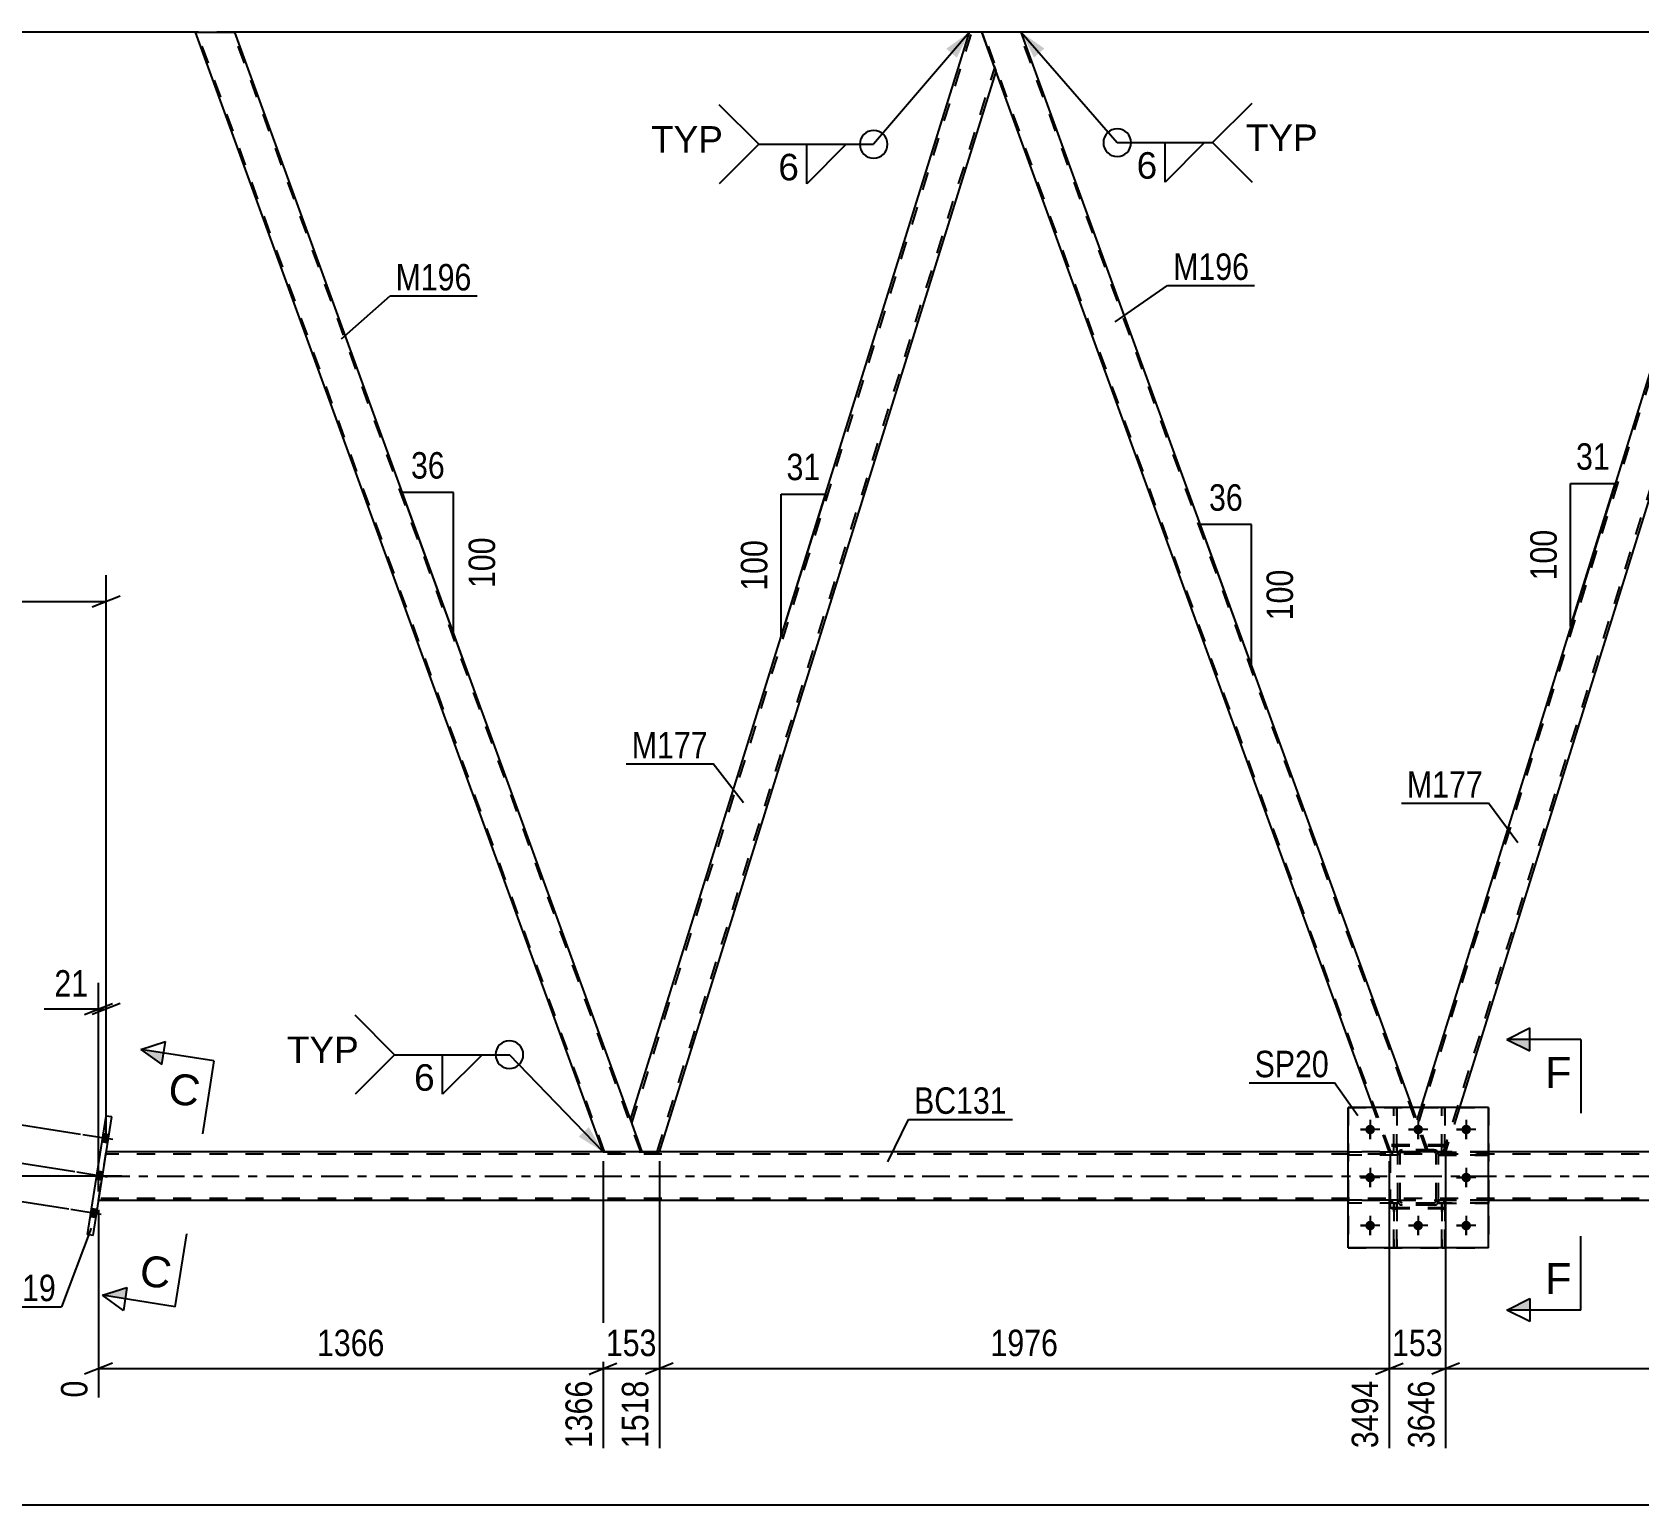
# Model space of a CAD drawing. Header units: millimetres. Extents: x 0 to 841, y 0 to 594.
# Drawn here: x 91.1 to 265.1, y 292.2 to 451.6 of the extents above; entities that cross this region are included whole.
import ezdxf

# ---------------------------------------------------------------- set-up
doc = ezdxf.new("R2010")
doc.units = ezdxf.units.MM
doc.linetypes.add('DXK_LINE_DOT2', pattern=[3.9198, 1.9599, -1.9599])
doc.linetypes.add('DXK_LINE_DOT3', pattern=[5.9187, 2.979, -0.9799, 0.9799, -0.9799])
doc.styles.add('Arial', font='ARIAL.TTF', dxfattribs={"height": 0.2})
doc.styles.add('Arial Narrow', font='ARIALN.TTF', dxfattribs={"height": 0.2})

# ---------------------------------------------------------------- blocks, each defined once
blk = doc.blocks.new('Bolt-814748305-3107 - 3007')
at = {"color": 1, "linetype": 'Continuous'}
for p, q in [((234.98, 332.84), (235.67, 332.84)), ((236.02, 333.88), (236.02, 333.19)), ((236.02, 331.8), (236.02, 332.49)), ((237.06, 332.84), (236.37, 332.84)), ((240.18, 332.84), (240.87, 332.84)), ((241.22, 333.88), (241.22, 333.19)), ((241.22, 331.8), (241.22, 332.49)), ((242.26, 332.84), (241.57, 332.84)), ((245.38, 332.84), (246.07, 332.84)), ((246.42, 333.88), (246.42, 333.19)), ((246.42, 331.8), (246.42, 332.49)), ((247.46, 332.84), (246.77, 332.84)), ((234.98, 327.64), (235.67, 327.64)), ((236.02, 328.68), (236.02, 327.99)), ((236.02, 326.6), (236.02, 327.29)), ((237.06, 327.64), (236.37, 327.64)), ((245.38, 327.64), (246.07, 327.64)), ((246.42, 328.68), (246.42, 327.99)), ((246.42, 326.6), (246.42, 327.29)), ((247.46, 327.64), (246.77, 327.64)), ((234.98, 322.44), (235.67, 322.44)), ((236.02, 323.48), (236.02, 322.79)), ((236.02, 321.4), (236.02, 322.09)), ((237.06, 322.44), (236.37, 322.44)), ((240.18, 322.44), (240.87, 322.44)), ((241.22, 323.48), (241.22, 322.79)), ((241.22, 321.4), (241.22, 322.09)), ((242.26, 322.44), (241.57, 322.44)), ((245.38, 322.44), (246.07, 322.44)), ((246.42, 323.48), (246.42, 322.79)), ((246.42, 321.4), (246.42, 322.09)), ((247.46, 322.44), (246.77, 322.44))]:
    blk.add_line(p, q, dxfattribs=at)
blk = doc.blocks.new('Part-814748305-3459 - 3007')
at = {"color": 7, "linetype": 'DXK_LINE_DOT2'}
for p, q in [((244.22, 331.04), (238.22, 331.04)), ((238.22, 324.24), (238.22, 331.04)), ((244.22, 324.24), (244.22, 331.04)), ((244.22, 324.24), (238.22, 324.24))]:
    blk.add_line(p, q, dxfattribs=at)
blk = doc.blocks.new('Part-814748305-3338 - 3007')
at = {"color": 2, "linetype": 'Continuous'}
for p, q in [((152.95, 330.42), (108.83, 451.64)), ((108.83, 451.64), (113.08, 451.64)), ((155.96, 333.84), (113.08, 451.64))]:
    blk.add_line(p, q, dxfattribs=at)
at = {"color": 7, "linetype": 'DXK_LINE_DOT2'}
for p, q in [((153.12, 330.42), (109, 451.64)), ((157.03, 330.42), (112.91, 451.64)), ((157.2, 330.42), (155.96, 333.84)), ((152.95, 330.42), (157.2, 330.42))]:
    blk.add_line(p, q, dxfattribs=at)
blk = doc.blocks.new('Bolt-814748305-3244 - 3007')
at = {"linetype": 'Continuous'}
for points in [[(98.81, 332.37), (98.67, 331.5), (99.31, 331.4), (99.44, 332.27)], [(98.81, 332.37), (98.67, 331.5), (99.31, 331.4), (99.44, 332.27)], [(98.81, 332.37), (98.67, 331.5), (99.31, 331.4), (99.44, 332.27)], [(98.17, 328.32), (98.04, 327.45), (98.67, 327.35), (98.81, 328.22)], [(98.17, 328.32), (98.04, 327.45), (98.67, 327.35), (98.81, 328.22)], [(97.54, 324.27), (97.4, 323.4), (98.03, 323.3), (98.17, 324.17)], [(97.54, 324.27), (97.4, 323.4), (98.03, 323.3), (98.17, 324.17)], [(97.54, 324.27), (97.4, 323.4), (98.03, 323.3), (98.17, 324.17)]]:
    blk.add_hatch(color=1, dxfattribs=at).paths.add_polyline_path(points)
at = {"color": 1, "linetype": 'Continuous'}
for p, q in [((99.44, 332.27), (98.81, 332.37)), ((99.44, 332.27), (98.81, 332.37)), ((99.44, 332.27), (98.81, 332.37)), ((99.89, 331.75), (96.61, 332.27)), ((99.89, 331.75), (96.61, 332.27)), ((99.89, 331.75), (96.61, 332.27)), ((99.31, 331.4), (98.67, 331.5)), ((99.31, 331.4), (98.67, 331.5)), ((99.31, 331.4), (98.67, 331.5)), ((99.25, 327.7), (95.97, 328.22)), ((99.25, 327.7), (95.97, 328.22)), ((98.67, 327.35), (98.04, 327.45)), ((98.67, 327.35), (98.04, 327.45)), ((98.81, 328.22), (98.17, 328.32)), ((98.81, 328.22), (98.17, 328.32)), ((98.62, 323.65), (95.34, 324.17)), ((98.62, 323.65), (95.34, 324.17)), ((98.62, 323.65), (95.34, 324.17)), ((98.17, 324.17), (97.54, 324.27)), ((98.17, 324.17), (97.54, 324.27)), ((98.17, 324.17), (97.54, 324.27)), ((98.03, 323.3), (97.4, 323.4)), ((98.03, 323.3), (97.4, 323.4)), ((98.03, 323.3), (97.4, 323.4))]:
    blk.add_line(p, q, dxfattribs=at)
blk = doc.blocks.new('Part-814748305-3254 - 3007')
at = {"color": 7, "linetype": 'DXK_LINE_DOT2'}
for p, q in [((238.58, 320.04), (238.58, 324.87)), ((238.58, 324.87), (238.9, 324.87)), ((238.58, 324.27), (238.9, 324.27)), ((238.9, 324.87), (238.9, 320.04)), ((238.9, 320.04), (238.58, 320.04))]:
    blk.add_line(p, q, dxfattribs=at)
blk = doc.blocks.new('Part-814748305-3262 - 3007')
at = {"color": 7, "linetype": 'DXK_LINE_DOT2'}
for p, q in [((278.03, 451.64), (241.21, 333.52)), ((280.51, 447.76), (243.93, 330.42)), ((280.64, 447.39), (280.62, 447.44)), ((280.64, 447.39), (280.62, 447.44)), ((241.5, 335.24), (241.08, 333.89)), ((245.69, 335.24), (244.18, 330.42)), ((242.34, 330.42), (241.08, 333.89)), ((244.18, 330.42), (242.34, 330.42))]:
    blk.add_line(p, q, dxfattribs=at)
at = {"color": 2, "linetype": 'Continuous'}
for p, q in [((277.78, 451.64), (241.5, 335.24)), ((279.1, 451.64), (277.78, 451.64)), ((280.62, 447.44), (279.1, 451.64)), ((280.64, 447.39), (245.69, 335.24))]:
    blk.add_line(p, q, dxfattribs=at)
blk = doc.blocks.new('Part-814748305-3267 - 3007')
at = {"color": 2, "linetype": 'Continuous'}
for p, q in [((198.22, 451.64), (193.96, 451.64)), ((240.59, 335.24), (198.22, 451.64)), ((236.33, 335.24), (195.49, 447.44))]:
    blk.add_line(p, q, dxfattribs=at)
at = {"color": 7, "linetype": 'DXK_LINE_DOT2'}
for p, q in [((193.96, 451.64), (195.49, 447.44)), ((238.25, 330.42), (194.13, 451.64)), ((242.17, 330.42), (198.05, 451.64)), ((238.08, 330.42), (236.33, 335.24)), ((242.34, 330.42), (240.59, 335.24)), ((242.34, 330.42), (238.08, 330.42))]:
    blk.add_line(p, q, dxfattribs=at)
blk = doc.blocks.new('Part-814748305-3272 - 3007')
at = {"color": 2, "linetype": 'Continuous'}
for p, q in [((155.94, 333.89), (192.64, 451.64)), ((193.96, 451.64), (192.64, 451.64)), ((195.49, 447.44), (193.96, 451.64)), ((159.05, 330.42), (195.51, 447.39)), ((157.2, 330.42), (155.96, 333.84))]:
    blk.add_line(p, q, dxfattribs=at)
at = {"color": 7, "linetype": 'DXK_LINE_DOT2'}
for p, q in [((156.08, 333.52), (192.9, 451.64)), ((158.8, 330.42), (195.37, 447.76)), ((195.51, 447.39), (195.49, 447.44)), ((195.51, 447.39), (195.49, 447.44)), ((155.96, 333.84), (155.94, 333.89)), ((157.2, 330.42), (159.05, 330.42))]:
    blk.add_line(p, q, dxfattribs=at)
blk = doc.blocks.new('Part-814748305-3285 - 3007')
at = {"color": 7, "linetype": 'DXK_LINE_DOT2'}
for p, q in [((98.32, 325.14), (99.15, 330.42)), ((774.73, 330.18), (99.12, 330.18)), ((248.82, 330.42), (233.62, 330.42)), ((774.73, 325.38), (98.36, 325.38)), ((248.82, 325.14), (233.62, 325.14))]:
    blk.add_line(p, q, dxfattribs=at)
at = {"color": 2, "linetype": 'Continuous'}
for p, q in [((233.62, 330.42), (99.15, 330.42)), ((489.02, 330.42), (248.82, 330.42)), ((233.62, 325.14), (98.32, 325.14)), ((489.02, 325.14), (248.82, 325.14))]:
    blk.add_line(p, q, dxfattribs=at)
at = {"color": 7, "linetype": 'DXK_LINE_DOT3'}
blk.add_line((98.74, 327.78), (774.73, 327.78), dxfattribs=at)
blk = doc.blocks.new('Part-814748305-3290 - 3007')
at = {"color": 2, "linetype": 'Continuous'}
for p, q in [((99.11, 334.3), (97.1, 321.46)), ((97.73, 321.36), (99.75, 334.2)), ((99.75, 334.2), (99.11, 334.3)), ((97.73, 321.36), (97.1, 321.46))]:
    blk.add_line(p, q, dxfattribs=at)
blk = doc.blocks.new('Part-814748305-3408 - 3007')
at = {"color": 7, "linetype": 'DXK_LINE_DOT2'}
for p, q in [((248.82, 325.2), (243.42, 325.2)), ((243.42, 325.2), (243.42, 324.88)), ((243.42, 324.88), (248.82, 324.88)), ((244.02, 324.88), (244.02, 325.2)), ((248.82, 324.88), (248.82, 325.2))]:
    blk.add_line(p, q, dxfattribs=at)
blk = doc.blocks.new('Part-814748305-3316 - 3007')
at = {"color": 2, "linetype": 'Continuous'}
for p, q in [((108.83, 451.64), (56.83, 451.64)), ((192.64, 451.64), (113.08, 451.64)), ((277.78, 451.64), (198.22, 451.64))]:
    blk.add_line(p, q, dxfattribs=at)
at = {"color": 7, "linetype": 'DXK_LINE_DOT2'}
for p, q in [((113.08, 451.64), (108.83, 451.64)), ((198.22, 451.64), (192.64, 451.64))]:
    blk.add_line(p, q, dxfattribs=at)
blk = doc.blocks.new('Part-814748305-3438 - 3007')
at = {"color": 7, "linetype": 'DXK_LINE_DOT2'}
for p, q in [((239.02, 325.2), (233.62, 325.2)), ((233.62, 324.88), (233.62, 325.2)), ((239.02, 324.88), (233.62, 324.88)), ((238.42, 324.88), (238.42, 325.2)), ((239.02, 325.2), (239.02, 324.88))]:
    blk.add_line(p, q, dxfattribs=at)
blk = doc.blocks.new('Bolt-814748305-3317 - 3007')
at = {"linetype": 'Continuous'}
for points in [[(236.54, 332.84, -1), (235.5, 332.84, -1)], [(241.74, 332.84, -1), (240.7, 332.84, -1)], [(246.94, 332.84, -1), (245.9, 332.84, -1)], [(236.54, 327.64, -1), (235.5, 327.64, -1)], [(246.94, 327.64, -1), (245.9, 327.64, -1)], [(236.54, 322.44, -1), (235.5, 322.44, -1)], [(241.74, 322.44, -1), (240.7, 322.44, -1)], [(246.94, 322.44, -1), (245.9, 322.44, -1)]]:
    blk.add_hatch(color=1, dxfattribs=at).paths.add_polyline_path(points)
at = {"color": 1, "linetype": 'Continuous'}
for p, q in [((237.06, 332.84), (234.98, 332.84)), ((236.02, 333.88), (236.02, 331.8)), ((242.26, 332.84), (240.18, 332.84)), ((241.22, 333.88), (241.22, 331.8)), ((247.46, 332.84), (245.38, 332.84)), ((246.42, 333.88), (246.42, 331.8)), ((237.06, 327.64), (234.98, 327.64)), ((236.02, 328.68), (236.02, 326.6)), ((247.46, 327.64), (245.38, 327.64)), ((246.42, 328.68), (246.42, 326.6)), ((237.06, 322.44), (234.98, 322.44)), ((236.02, 323.48), (236.02, 321.4)), ((242.26, 322.44), (240.18, 322.44)), ((241.22, 323.48), (241.22, 321.4)), ((247.46, 322.44), (245.38, 322.44)), ((246.42, 323.48), (246.42, 321.4))]:
    blk.add_line(p, q, dxfattribs=at)
blk = doc.blocks.new('Part-814748305-3388 - 3007')
at = {"color": 7, "linetype": 'DXK_LINE_DOT2'}
for p, q in [((243.78, 320.04), (243.78, 324.87)), ((243.78, 324.87), (244.1, 324.87)), ((243.78, 324.27), (244.1, 324.27)), ((244.1, 324.87), (244.1, 320.04)), ((244.1, 320.04), (243.78, 320.04))]:
    blk.add_line(p, q, dxfattribs=at)
blk = doc.blocks.new('Part-814748305-3394 - 3007')
at = {"color": 7, "linetype": 'DXK_LINE_DOT2'}
for p, q in [((243.78, 330.39), (243.78, 335.24)), ((243.78, 335.24), (244.1, 335.24)), ((244.1, 335.24), (244.1, 330.39)), ((243.78, 331), (244.1, 331)), ((244.1, 330.39), (243.78, 330.39))]:
    blk.add_line(p, q, dxfattribs=at)
blk = doc.blocks.new('Part-814748305-3399 - 3007')
at = {"color": 7, "linetype": 'DXK_LINE_DOT2'}
for p, q in [((243.42, 330.08), (243.42, 330.4)), ((243.42, 330.4), (248.82, 330.4)), ((248.82, 330.08), (243.42, 330.08)), ((244.02, 330.08), (244.02, 330.4)), ((248.82, 330.4), (248.82, 330.08))]:
    blk.add_line(p, q, dxfattribs=at)
blk = doc.blocks.new('Part-814748305-3405 - 3007')
at = {"color": 7, "linetype": 'DXK_LINE_DOT2'}
for p, q in [((248.82, 330.4), (243.42, 330.4)), ((243.42, 330.4), (243.42, 330.08)), ((243.42, 330.08), (248.82, 330.08)), ((244.02, 330.08), (244.02, 330.4)), ((248.82, 330.08), (248.82, 330.4))]:
    blk.add_line(p, q, dxfattribs=at)
blk = doc.blocks.new('Part-814748305-3411 - 3007')
at = {"color": 7, "linetype": 'DXK_LINE_DOT2'}
for p, q in [((238.58, 330.39), (238.58, 335.24)), ((238.58, 335.24), (238.9, 335.24)), ((238.9, 335.24), (238.9, 330.39)), ((238.58, 330.99), (238.9, 330.99)), ((238.9, 330.39), (238.58, 330.39))]:
    blk.add_line(p, q, dxfattribs=at)
blk = doc.blocks.new('Part-814748305-3416 - 3007')
at = {"color": 7, "linetype": 'DXK_LINE_DOT2'}
for p, q in [((244.22, 331.17), (238.22, 331.17)), ((238.22, 324.37), (238.22, 331.17)), ((244.22, 324.37), (244.22, 331.17)), ((244.22, 324.37), (238.22, 324.37))]:
    blk.add_line(p, q, dxfattribs=at)
blk = doc.blocks.new('Part-814748305-3432 - 3007')
at = {"color": 7, "linetype": 'DXK_LINE_DOT2'}
for p, q in [((243.42, 324.88), (243.42, 325.2)), ((243.42, 325.2), (248.82, 325.2)), ((248.82, 324.88), (243.42, 324.88)), ((244.02, 324.88), (244.02, 325.2)), ((248.82, 325.2), (248.82, 324.88))]:
    blk.add_line(p, q, dxfattribs=at)
blk = doc.blocks.new('Part-814748305-3435 - 3007')
at = {"color": 7, "linetype": 'DXK_LINE_DOT2'}
for p, q in [((239.02, 330.4), (233.62, 330.4)), ((233.62, 330.08), (233.62, 330.4)), ((239.02, 330.08), (233.62, 330.08)), ((238.42, 330.08), (238.42, 330.4)), ((239.02, 330.4), (239.02, 330.08))]:
    blk.add_line(p, q, dxfattribs=at)
blk = doc.blocks.new('Part-814748305-3441 - 3007')
at = {"color": 2, "linetype": 'Continuous'}
for p, q in [((238.58, 335.24), (238.58, 335.24)), ((238.9, 335.24), (238.58, 335.24)), ((238.9, 335.24), (238.9, 335.24))]:
    blk.add_line(p, q, dxfattribs=at)
at = {"color": 7, "linetype": 'DXK_LINE_DOT2'}
for p, q in [((238.58, 330.39), (238.58, 335.24)), ((238.9, 330.39), (238.9, 335.24)), ((238.58, 330.99), (238.9, 330.99)), ((238.9, 330.39), (238.58, 330.39))]:
    blk.add_line(p, q, dxfattribs=at)
blk = doc.blocks.new('Part-814748305-3450 - 3007')
at = {"color": 7, "linetype": 'DXK_LINE_DOT2'}
for p, q in [((244.1, 324.87), (243.78, 324.87)), ((243.78, 324.87), (243.78, 320.04)), ((243.78, 324.27), (244.1, 324.27)), ((244.1, 320.04), (244.1, 324.87)), ((243.78, 320.04), (244.1, 320.04))]:
    blk.add_line(p, q, dxfattribs=at)
blk = doc.blocks.new('Part-814748305-3456 - 3007')
at = {"color": 2, "linetype": 'Continuous'}
for p, q in [((248.82, 335.24), (233.62, 335.24)), ((233.62, 320.04), (233.62, 335.24)), ((248.82, 320.04), (248.82, 335.24)), ((248.82, 320.04), (233.62, 320.04))]:
    blk.add_line(p, q, dxfattribs=at)
blk = doc.blocks.new('Part-814748305-3457 - 3007')
at = {"color": 7, "linetype": 'DXK_LINE_DOT2'}
for p, q in [((233.62, 335.24), (248.82, 335.24)), ((233.62, 335.24), (233.62, 320.04)), ((248.82, 335.24), (248.82, 320.04)), ((233.62, 320.04), (248.82, 320.04))]:
    blk.add_line(p, q, dxfattribs=at)
blk = doc.blocks.new('Part-814748305-3458 - 3007')
at = {"color": 7, "linetype": 'DXK_LINE_DOT2'}
for p, q in [((239.32, 330.6), (239.5, 330.64)), ((239.5, 330.64), (239.32, 330.6)), ((242.94, 330.64), (239.5, 330.64)), ((242.94, 330.64), (243.13, 330.6)), ((243.13, 330.6), (242.94, 330.64)), ((239.02, 330.16), (239.06, 330.34)), ((239.06, 330.34), (239.02, 330.16)), ((239.02, 325.12), (239.02, 330.16)), ((239.26, 330.16), (239.28, 330.25)), ((239.26, 325.12), (239.26, 330.16)), ((239.28, 330.25), (239.33, 330.33)), ((239.33, 330.33), (239.41, 330.38)), ((239.41, 330.38), (239.5, 330.4)), ((239.5, 330.4), (242.94, 330.4)), ((242.94, 330.4), (243.03, 330.38)), ((243.03, 330.38), (243.11, 330.33)), ((243.11, 330.33), (243.16, 330.25)), ((243.16, 330.25), (243.18, 330.16)), ((243.18, 325.12), (243.18, 330.16)), ((243.39, 330.34), (243.42, 330.16)), ((243.42, 330.16), (243.39, 330.34)), ((243.42, 325.12), (243.42, 330.16)), ((239.06, 324.93), (239.02, 325.12)), ((239.02, 325.12), (239.06, 324.93)), ((239.28, 325.03), (239.26, 325.12)), ((239.33, 324.95), (239.28, 325.03)), ((239.5, 324.64), (239.32, 324.67)), ((239.32, 324.67), (239.5, 324.64)), ((239.41, 324.9), (239.33, 324.95)), ((239.5, 324.88), (239.41, 324.9)), ((242.94, 324.88), (239.5, 324.88)), ((242.94, 324.64), (239.5, 324.64)), ((243.03, 324.9), (242.94, 324.88)), ((243.13, 324.67), (242.94, 324.64)), ((242.94, 324.64), (243.13, 324.67)), ((243.11, 324.95), (243.03, 324.9)), ((243.16, 325.03), (243.11, 324.95)), ((243.18, 325.12), (243.16, 325.03)), ((243.42, 325.12), (243.39, 324.93)), ((243.39, 324.93), (243.42, 325.12))]:
    blk.add_line(p, q, dxfattribs=at)
at = {"color": 7, "linetype": 'DXK_LINE_DOT3'}
blk.add_line((241.22, 327.64), (241.22, 327.64), dxfattribs=at)
at = {"color": 7, "linetype": 'DXK_LINE_DOT2'}
for centre, start, end in [((239.5, 330.16), 112.5001, 157.5001), ((239.5, 330.16), 112.5001, 157.5001), ((242.94, 330.16), 22.5001, 67.5001), ((242.94, 330.16), 22.5001, 67.5001), ((239.5, 325.12), 202.5001, 247.5001), ((239.5, 325.12), 202.5001, 247.5001), ((242.94, 325.12), 292.5001, 337.5001), ((242.94, 325.12), 292.5001, 337.5001)]:
    blk.add_arc(centre, 0.48, start, end, dxfattribs=at)
blk = doc.blocks.new('Part-814748305-3470 - 3007')
at = {"color": 2, "linetype": 'Continuous'}
for p, q in [((243.78, 335.24), (243.78, 335.24)), ((244.1, 335.24), (243.78, 335.24)), ((244.1, 335.24), (244.1, 335.24))]:
    blk.add_line(p, q, dxfattribs=at)
at = {"color": 7, "linetype": 'DXK_LINE_DOT2'}
for p, q in [((243.78, 330.39), (243.78, 335.24)), ((244.1, 330.39), (244.1, 335.24)), ((243.78, 330.99), (244.1, 330.99)), ((244.1, 330.39), (243.78, 330.39))]:
    blk.add_line(p, q, dxfattribs=at)
blk = doc.blocks.new('Part-814748305-3478 - 3007')
at = {"color": 7, "linetype": 'DXK_LINE_DOT2'}
for p, q in [((238.9, 324.87), (238.58, 324.87)), ((238.58, 324.87), (238.58, 320.04)), ((238.58, 324.27), (238.9, 324.27)), ((238.9, 320.04), (238.9, 324.87)), ((238.58, 320.04), (238.9, 320.04))]:
    blk.add_line(p, q, dxfattribs=at)
blk = doc.blocks.new('Part-814748305-3485 - 3007')
at = {"color": 7, "linetype": 'DXK_LINE_DOT2'}
for p, q in [((239.32, 330.6), (239.5, 330.64)), ((239.5, 330.64), (239.32, 330.6)), ((242.94, 330.64), (239.5, 330.64)), ((242.94, 330.64), (243.13, 330.6)), ((243.13, 330.6), (242.94, 330.64)), ((239.02, 330.16), (239.06, 330.34)), ((239.06, 330.34), (239.02, 330.16)), ((239.02, 325.12), (239.02, 330.16)), ((239.26, 330.16), (239.28, 330.25)), ((239.26, 325.12), (239.26, 330.16)), ((239.28, 330.25), (239.33, 330.33)), ((239.33, 330.33), (239.41, 330.38)), ((239.41, 330.38), (239.5, 330.4)), ((239.5, 330.4), (242.94, 330.4)), ((242.94, 330.4), (243.03, 330.38)), ((243.03, 330.38), (243.11, 330.33)), ((243.11, 330.33), (243.16, 330.25)), ((243.16, 330.25), (243.18, 330.16)), ((243.18, 325.12), (243.18, 330.16)), ((243.39, 330.34), (243.42, 330.16)), ((243.42, 330.16), (243.39, 330.34)), ((243.42, 325.12), (243.42, 330.16)), ((239.06, 324.93), (239.02, 325.12)), ((239.02, 325.12), (239.06, 324.93)), ((239.28, 325.03), (239.26, 325.12)), ((239.33, 324.95), (239.28, 325.03)), ((239.5, 324.64), (239.32, 324.67)), ((239.32, 324.67), (239.5, 324.64)), ((239.41, 324.9), (239.33, 324.95)), ((239.5, 324.88), (239.41, 324.9)), ((242.94, 324.88), (239.5, 324.88)), ((242.94, 324.64), (239.5, 324.64)), ((243.03, 324.9), (242.94, 324.88)), ((243.13, 324.67), (242.94, 324.64)), ((242.94, 324.64), (243.13, 324.67)), ((243.11, 324.95), (243.03, 324.9)), ((243.16, 325.03), (243.11, 324.95)), ((243.18, 325.12), (243.16, 325.03)), ((243.42, 325.12), (243.39, 324.93)), ((243.39, 324.93), (243.42, 325.12))]:
    blk.add_line(p, q, dxfattribs=at)
at = {"color": 7, "linetype": 'DXK_LINE_DOT3'}
blk.add_line((241.22, 327.64), (241.22, 327.64), dxfattribs=at)
at = {"color": 7, "linetype": 'DXK_LINE_DOT2'}
for centre, start, end in [((239.5, 330.16), 112.5001, 157.5001), ((239.5, 330.16), 112.5001, 157.5001), ((242.94, 330.16), 22.5001, 67.5001), ((242.94, 330.16), 22.5001, 67.5001), ((239.5, 325.12), 202.5001, 247.5001), ((239.5, 325.12), 202.5001, 247.5001), ((242.94, 325.12), 292.5001, 337.5001), ((242.94, 325.12), 292.5001, 337.5001)]:
    blk.add_arc(centre, 0.48, start, end, dxfattribs=at)
blk = doc.blocks.new('Part-814748305-3488 - 3007')
at = {"color": 7, "linetype": 'DXK_LINE_DOT2'}
for p, q in [((239.02, 330.4), (233.62, 330.4)), ((233.62, 330.4), (233.62, 330.08)), ((239.02, 330.08), (233.62, 330.08)), ((238.42, 330.08), (238.42, 330.4)), ((239.02, 330.08), (239.02, 330.4))]:
    blk.add_line(p, q, dxfattribs=at)
blk = doc.blocks.new('Part-814748305-3489 - 3007')
at = {"color": 7, "linetype": 'DXK_LINE_DOT2'}
for p, q in [((239.02, 325.2), (233.62, 325.2)), ((233.62, 325.2), (233.62, 324.88)), ((239.02, 324.88), (233.62, 324.88)), ((238.42, 324.88), (238.42, 325.2)), ((239.02, 324.88), (239.02, 325.2))]:
    blk.add_line(p, q, dxfattribs=at)
blk = doc.blocks.new('StraightDimension-814748305-3992 - 3007')
at = {"color": 7, "linetype": 'Continuous'}
blk.add_line((45.97, 292.21), (785.59, 292.21), dxfattribs=at)
blk = doc.blocks.new('StraightDimension-814748305-3955 - 3007')
at = {"color": 7, "linetype": 'Continuous'}
for p, q in [((152.95, 329.42), (152.95, 298.35)), ((98.32, 324.14), (98.32, 303.83)), ((99.82, 307.56), (96.82, 306.36)), ((98.32, 306.96), (152.95, 306.96)), ((151.45, 306.36), (154.45, 307.56))]:
    blk.add_line(p, q, dxfattribs=at)
at = {"color": 0}
blk.add_wipeout([(129.89, 307.71), (129.89, 311.91), (121.38, 311.91), (121.38, 307.71)], dxfattribs=at)
at = {"color": 0, "linetype": 'Continuous'}
for points in [[(97.72, 306.26), (93.52, 306.26), (93.52, 303.23), (97.72, 303.23)], [(152.35, 306.26), (148.15, 306.26), (148.15, 297.75), (152.35, 297.75)]]:
    blk.add_wipeout(points, dxfattribs=at)
at = {"color": 3, "style": 'Arial Narrow'}
blk.add_text('1366', height=2.863, dxfattribs=at).set_placement((121.98, 308.31))
at = {"color": 3, "linetype": 'Continuous', "style": 'Arial Narrow'}
for s, height, p in [('0', 2.86, (97.12, 303.83)), ('1366', 2.863, (151.75, 298.35))]:
    blk.add_text(s, height=height, rotation=90.0002, dxfattribs=at).set_placement(p)
blk = doc.blocks.new('StraightDimension-814748305-7494 - 3007')
at = {"color": 7, "linetype": 'Continuous'}
for p, q in [((84.33, 331.56), (85.05, 328.41)), ((95.74, 328.25), (81.87, 330.43)), ((84.05, 325.94), (84.69, 329.99)), ((84.41, 324.36), (83.69, 327.51)), ((95.1, 324.2), (81.24, 326.38))]:
    blk.add_line(p, q, dxfattribs=at)
at = {"color": 0}
blk.add_wipeout([(83.23, 325.54), (79.08, 326.19), (78.04, 319.58), (82.19, 318.93)], dxfattribs=at)
at = {"color": 7, "linetype": 'Continuous'}
blk.add_line((84.05, 325.94), (82.85, 318.3), dxfattribs=at)
blk.add_line((84.05, 325.94), (82.85, 318.3), dxfattribs=at)
at = {"color": 3, "style": 'Arial Narrow'}
blk.add_text('103', height=2.863, rotation=81.0735, dxfattribs=at).set_placement((81.69, 319.62))
blk = doc.blocks.new('StraightDimension-814748305-7496 - 3007')
at = {"color": 7, "linetype": 'Continuous'}
for p, q in [((96.37, 332.3), (82.51, 334.48)), ((84.96, 335.61), (85.68, 332.46)), ((84.69, 329.99), (85.32, 334.04)), ((85.05, 328.41), (84.33, 331.56)), ((95.74, 328.25), (81.87, 330.43))]:
    blk.add_line(p, q, dxfattribs=at)
at = {"color": 0}
blk.add_wipeout([(85.7, 341.28), (81.55, 341.93), (80.52, 335.32), (84.67, 334.67)], dxfattribs=at)
at = {"color": 7, "linetype": 'Continuous'}
blk.add_line((85.32, 334.04), (86.52, 341.68), dxfattribs=at)
blk.add_line((85.32, 334.04), (86.52, 341.68), dxfattribs=at)
at = {"color": 3, "style": 'Arial Narrow'}
blk.add_text('103', height=2.863, rotation=81.0735, dxfattribs=at).set_placement((84.17, 335.36))
blk = doc.blocks.new('AngleDimension-814748305-3550 - 3007')
at = {"color": 7, "linetype": 'Continuous'}
for p, q in [((257.72, 402.77), (262.54, 402.77)), ((257.72, 387.3), (262.54, 402.77)), ((257.72, 387.3), (257.72, 402.77)), ((258.49, 389.77), (262.54, 402.77))]:
    blk.add_line(p, q, dxfattribs=at)
at = {"color": 0}
for points in [[(262.56, 403.67), (262.56, 407.87), (257.71, 407.87), (257.71, 403.67)], [(256.82, 398.38), (252.62, 398.38), (252.62, 391.69), (256.82, 391.69)]]:
    blk.add_wipeout(points, dxfattribs=at)
at = {"color": 3, "style": 'Arial Narrow'}
blk.add_text('31', height=2.863, dxfattribs=at).set_placement((258.31, 404.27))
blk.add_text('100', height=2.863, rotation=90.0002, dxfattribs=at).set_placement((256.22, 392.29))
blk = doc.blocks.new('AngleDimension-814748305-3564 - 3007')
at = {"color": 7, "linetype": 'Continuous'}
for p, q in [((172.24, 401.64), (177.06, 401.64)), ((172.24, 386.18), (177.06, 401.64)), ((172.24, 386.18), (172.24, 401.64)), ((172.31, 386.41), (172.24, 386.18))]:
    blk.add_line(p, q, dxfattribs=at)
at = {"color": 0}
for points in [[(177.08, 402.54), (177.08, 406.74), (172.22, 406.74), (172.22, 402.54)], [(171.34, 397.25), (167.14, 397.25), (167.14, 390.57), (171.34, 390.57)]]:
    blk.add_wipeout(points, dxfattribs=at)
at = {"color": 3, "style": 'Arial Narrow'}
blk.add_text('31', height=2.863, dxfattribs=at).set_placement((172.82, 403.14))
blk.add_text('100', height=2.863, rotation=90.0002, dxfattribs=at).set_placement((170.74, 391.17))
blk = doc.blocks.new('StraightDimension-814748305-3638 - 3007')
at = {"color": 7, "linetype": 'Continuous'}
for p, q in [((98.32, 326.14), (98.32, 348.73)), ((99.15, 331.42), (99.15, 348.73)), ((96.82, 345.28), (99.82, 346.48)), ((100.65, 346.48), (97.65, 345.28)), ((98.32, 345.88), (99.15, 345.88))]:
    blk.add_line(p, q, dxfattribs=at)
at = {"color": 0}
blk.add_wipeout([(97.8, 346.63), (97.8, 350.83), (92.94, 350.83), (92.94, 346.63)], dxfattribs=at)
at = {"color": 7, "linetype": 'Continuous'}
blk.add_line((98.32, 345.88), (92.42, 345.88), dxfattribs=at)
blk.add_line((98.32, 345.88), (92.42, 345.88), dxfattribs=at)
at = {"color": 3, "style": 'Arial Narrow'}
blk.add_text('21', height=2.863, dxfattribs=at).set_placement((93.54, 347.23))
blk = doc.blocks.new('StraightDimension-814748305-3651 - 3007')
at = {"color": 7, "linetype": 'Continuous'}
for p, q in [((46.61, 450.64), (46.61, 387.61)), ((99.15, 331.42), (99.15, 392.86)), ((48.11, 390.61), (45.11, 389.41)), ((46.61, 390.01), (99.15, 390.01)), ((97.65, 389.41), (100.65, 390.61))]:
    blk.add_line(p, q, dxfattribs=at)
at = {"color": 0}
blk.add_wipeout([(77.14, 390.76), (77.14, 394.96), (68.62, 394.96), (68.62, 390.76)], dxfattribs=at)
at = {"color": 3, "style": 'Arial Narrow'}
blk.add_text('1431', height=2.863, dxfattribs=at).set_placement((69.22, 391.36))
blk = doc.blocks.new('StraightDimension-814748305-3674 - 3007')
at = {"color": 7, "linetype": 'Continuous'}
for p, q in [((26.75, 452.14), (25.55, 455.14)), ((44.97, 453.64), (23.3, 453.64)), ((26.15, 327.78), (26.15, 453.64)), ((25.55, 329.28), (26.75, 326.28)), ((100.83, 327.78), (23.3, 327.78))]:
    blk.add_line(p, q, dxfattribs=at)
at = {"color": 0}
blk.add_wipeout([(25.4, 394.97), (21.2, 394.97), (21.2, 386.46), (25.4, 386.46)], dxfattribs=at)
at = {"color": 3, "style": 'Arial Narrow'}
blk.add_text('3147', height=2.863, rotation=90.0002, dxfattribs=at).set_placement((24.8, 387.06))
blk = doc.blocks.new('StraightDimension-814748305-3679 - 3007')
at = {"color": 7, "linetype": 'Continuous'}
for p, q in [((238.08, 329.42), (238.08, 298.35)), ((244.18, 329.42), (244.18, 298.35)), ((236.58, 306.36), (239.58, 307.56)), ((238.08, 306.96), (244.18, 306.96)), ((245.68, 307.56), (242.68, 306.36))]:
    blk.add_line(p, q, dxfattribs=at)
at = {"color": 0}
blk.add_wipeout([(244.48, 307.71), (244.48, 311.91), (237.79, 311.91), (237.79, 307.71)], dxfattribs=at)
at = {"color": 0, "linetype": 'Continuous'}
blk.add_wipeout([(243.58, 306.26), (239.38, 306.26), (239.38, 297.75), (243.58, 297.75)], dxfattribs=at)
at = {"color": 3, "style": 'Arial Narrow'}
blk.add_text('153', height=2.863, dxfattribs=at).set_placement((238.39, 308.31))
at = {"color": 3, "linetype": 'Continuous', "style": 'Arial Narrow'}
blk.add_text('3646', height=2.863, rotation=90.0002, dxfattribs=at).set_placement((242.98, 298.35))
blk = doc.blocks.new('StraightDimension-814748305-3705 - 3007')
at = {"color": 7, "linetype": 'Continuous'}
for p, q in [((244.18, 329.42), (244.18, 298.35)), ((323.22, 329.42), (323.22, 298.35)), ((245.68, 307.56), (242.68, 306.36)), ((244.18, 306.96), (323.22, 306.96)), ((321.72, 306.36), (324.72, 307.56))]:
    blk.add_line(p, q, dxfattribs=at)
at = {"color": 0}
blk.add_wipeout([(287.96, 307.71), (287.96, 311.91), (279.44, 311.91), (279.44, 307.71)], dxfattribs=at)
at = {"color": 0, "linetype": 'Continuous'}
blk.add_wipeout([(322.62, 306.26), (318.42, 306.26), (318.42, 297.75), (322.62, 297.75)], dxfattribs=at)
at = {"color": 3, "style": 'Arial Narrow'}
blk.add_text('1976', height=2.863, dxfattribs=at).set_placement((280.04, 308.31))
at = {"color": 3, "linetype": 'Continuous', "style": 'Arial Narrow'}
blk.add_text('5622', height=2.863, rotation=90.0002, dxfattribs=at).set_placement((322.02, 298.35))
blk = doc.blocks.new('StraightDimension-814748305-3936 - 3007')
at = {"color": 7, "linetype": 'Continuous'}
for p, q in [((152.95, 329.42), (152.95, 298.35)), ((159.05, 329.42), (159.05, 298.35)), ((151.45, 306.36), (154.45, 307.56)), ((152.95, 306.96), (159.05, 306.96)), ((160.55, 307.56), (157.55, 306.36))]:
    blk.add_line(p, q, dxfattribs=at)
at = {"color": 0}
blk.add_wipeout([(159.34, 307.71), (159.34, 311.91), (152.66, 311.91), (152.66, 307.71)], dxfattribs=at)
at = {"color": 0, "linetype": 'Continuous'}
blk.add_wipeout([(158.45, 306.26), (154.25, 306.26), (154.25, 297.75), (158.45, 297.75)], dxfattribs=at)
at = {"color": 3, "style": 'Arial Narrow'}
blk.add_text('153', height=2.863, dxfattribs=at).set_placement((153.26, 308.31))
at = {"color": 3, "linetype": 'Continuous', "style": 'Arial Narrow'}
blk.add_text('1518', height=2.863, rotation=90.0002, dxfattribs=at).set_placement((157.85, 298.35))
blk = doc.blocks.new('StraightDimension-814748305-3967 - 3007')
at = {"color": 7, "linetype": 'Continuous'}
for p, q in [((159.05, 329.42), (159.05, 298.35)), ((238.08, 329.42), (238.08, 298.35)), ((160.55, 307.56), (157.55, 306.36)), ((159.05, 306.96), (238.08, 306.96)), ((236.58, 306.36), (239.58, 307.56))]:
    blk.add_line(p, q, dxfattribs=at)
at = {"color": 0}
blk.add_wipeout([(202.82, 307.71), (202.82, 311.91), (194.31, 311.91), (194.31, 307.71)], dxfattribs=at)
at = {"color": 0, "linetype": 'Continuous'}
blk.add_wipeout([(237.48, 306.26), (233.28, 306.26), (233.28, 297.75), (237.48, 297.75)], dxfattribs=at)
at = {"color": 3, "style": 'Arial Narrow'}
blk.add_text('1976', height=2.863, dxfattribs=at).set_placement((194.91, 308.31))
at = {"color": 3, "linetype": 'Continuous', "style": 'Arial Narrow'}
blk.add_text('3494', height=2.863, rotation=90.0002, dxfattribs=at).set_placement((236.88, 298.35))
blk = doc.blocks.new('AngleDimension-814748305-12311 - 3007')
at = {"color": 7, "linetype": 'Continuous'}
for p, q in [((136.76, 401.81), (131.22, 401.81)), ((136.76, 386.59), (131.22, 401.81)), ((136.76, 386.59), (136.76, 401.81)), ((138, 383.18), (136.76, 386.59))]:
    blk.add_line(p, q, dxfattribs=at)
at = {"color": 0}
for points in [[(136.42, 402.71), (136.42, 406.91), (131.56, 406.91), (131.56, 402.71)], [(141.86, 397.54), (137.66, 397.54), (137.66, 390.86), (141.86, 390.86)]]:
    blk.add_wipeout(points, dxfattribs=at)
at = {"color": 3, "style": 'Arial Narrow'}
blk.add_text('36', height=2.863, dxfattribs=at).set_placement((132.16, 403.31))
blk.add_text('100', height=2.863, rotation=90.0002, dxfattribs=at).set_placement((141.26, 391.46))
blk = doc.blocks.new('AngleDimension-814748305-12325 - 3007')
at = {"color": 7, "linetype": 'Continuous'}
for p, q in [((221.26, 388.33), (217.62, 398.33)), ((223.16, 398.33), (217.62, 398.33)), ((223.16, 383.1), (217.62, 398.33)), ((223.16, 383.1), (223.16, 398.33))]:
    blk.add_line(p, q, dxfattribs=at)
at = {"color": 0}
for points in [[(222.82, 399.23), (222.82, 403.43), (217.97, 403.43), (217.97, 399.23)], [(228.26, 394.06), (224.06, 394.06), (224.06, 387.37), (228.26, 387.37)]]:
    blk.add_wipeout(points, dxfattribs=at)
at = {"color": 3, "style": 'Arial Narrow'}
blk.add_text('36', height=2.863, dxfattribs=at).set_placement((218.57, 399.83))
blk.add_text('100', height=2.863, rotation=90.0002, dxfattribs=at).set_placement((227.66, 387.97))
blk = doc.blocks.new('Mark-814748305-3334 - 3007')
at = {"color": 0}
blk.add_wipeout([(138.71, 423.68), (138.71, 426.68), (130.49, 426.68), (130.49, 423.68)], dxfattribs=at)
blk.add_wipeout([(138.71, 423.68), (138.71, 426.68), (130.49, 426.68), (130.49, 423.68)], dxfattribs=at)
at = {"color": 30, "linetype": 'Continuous'}
for p, q in [((124.64, 418.45), (129.89, 423.08)), ((129.89, 423.08), (139.31, 423.08))]:
    blk.add_line(p, q, dxfattribs=at)
at = {"color": 3, "style": 'Arial Narrow'}
blk.add_text('M196', height=2.863, dxfattribs=at).set_placement((130.49, 423.68))
blk = doc.blocks.new('Mark-814748305-3258 - 3007')
at = {"color": 0}
blk.add_wipeout([(248.22, 368.77), (248.22, 371.77), (240, 371.77), (240, 368.77)], dxfattribs=at)
blk.add_wipeout([(248.22, 368.77), (248.22, 371.77), (240, 371.77), (240, 368.77)], dxfattribs=at)
at = {"color": 30, "linetype": 'Continuous'}
for p in [(239.4, 368.17), (252.02, 363.89)]:
    blk.add_line(p, (248.82, 368.17), dxfattribs=at)
at = {"color": 3, "style": 'Arial Narrow'}
blk.add_text('M177', height=2.863, dxfattribs=at).set_placement((240, 368.77))
blk = doc.blocks.new('Mark-814748305-3263 - 3007')
at = {"color": 0}
blk.add_wipeout([(222.91, 424.82), (222.91, 427.82), (214.69, 427.82), (214.69, 424.82)], dxfattribs=at)
blk.add_wipeout([(222.91, 424.82), (222.91, 427.82), (214.69, 427.82), (214.69, 424.82)], dxfattribs=at)
at = {"color": 30, "linetype": 'Continuous'}
for p, q in [((208.39, 420.29), (214.09, 424.22)), ((214.09, 424.22), (223.51, 424.22))]:
    blk.add_line(p, q, dxfattribs=at)
at = {"color": 3, "style": 'Arial Narrow'}
blk.add_text('M196', height=2.863, dxfattribs=at).set_placement((214.69, 424.82))
blk = doc.blocks.new('Mark-814748305-3268 - 3007')
at = {"color": 0}
blk.add_wipeout([(164.29, 373.02), (164.29, 376.02), (156.07, 376.02), (156.07, 373.02)], dxfattribs=at)
blk.add_wipeout([(164.29, 373.02), (164.29, 376.02), (156.07, 376.02), (156.07, 373.02)], dxfattribs=at)
at = {"color": 30, "linetype": 'Continuous'}
for p in [(155.47, 372.42), (168.18, 368.22)]:
    blk.add_line(p, (164.89, 372.42), dxfattribs=at)
at = {"color": 3, "style": 'Arial Narrow'}
blk.add_text('M177', height=2.863, dxfattribs=at).set_placement((156.07, 373.02))
blk = doc.blocks.new('Mark-814748305-3281 - 3007')
at = {"color": 0}
blk.add_wipeout([(196.68, 334.54), (196.68, 337.54), (186.63, 337.54), (186.63, 334.54)], dxfattribs=at)
blk.add_wipeout([(196.68, 334.54), (196.68, 337.54), (186.63, 337.54), (186.63, 334.54)], dxfattribs=at)
at = {"color": 30, "linetype": 'Continuous'}
for p, q in [((183.8, 329.35), (186.03, 333.94)), ((186.03, 333.94), (197.28, 333.94))]:
    blk.add_line(p, q, dxfattribs=at)
at = {"color": 3, "style": 'Arial Narrow'}
blk.add_text('BC131', height=2.863, dxfattribs=at).set_placement((186.63, 334.54))
blk = doc.blocks.new('Mark-814748305-3286 - 3007')
at = {"color": 0}
blk.add_wipeout([(93.71, 314.26), (93.71, 317.26), (85.67, 317.26), (85.67, 314.26)], dxfattribs=at)
blk.add_wipeout([(93.71, 314.26), (93.71, 317.26), (85.67, 317.26), (85.67, 314.26)], dxfattribs=at)
at = {"color": 30, "linetype": 'Continuous'}
for p in [(97.54, 322.16), (85.07, 313.66)]:
    blk.add_line(p, (94.31, 313.66), dxfattribs=at)
at = {"color": 3, "style": 'Arial Narrow'}
blk.add_text('SP19', height=2.863, dxfattribs=at).set_placement((85.67, 314.26))
blk = doc.blocks.new('Mark-814748305-3452 - 3007')
at = {"color": 0}
blk.add_wipeout([(231.54, 338.5), (231.54, 341.5), (223.51, 341.5), (223.51, 338.5)], dxfattribs=at)
blk.add_wipeout([(231.54, 338.5), (231.54, 341.5), (223.51, 341.5), (223.51, 338.5)], dxfattribs=at)
at = {"color": 30, "linetype": 'Continuous'}
for p in [(222.91, 337.9), (234.67, 334.31)]:
    blk.add_line(p, (232.14, 337.9), dxfattribs=at)
at = {"color": 3, "style": 'Arial Narrow'}
blk.add_text('SP20', height=2.863, dxfattribs=at).set_placement((223.51, 338.5))
blk = doc.blocks.new('SectionMark-814748305-4706 - 3007')
at = {"linetype": 'Continuous'}
blk.add_hatch(color=6, dxfattribs=at).paths.add_polyline_path([(101.4, 315.73), (101.21, 314.5), (98.74, 314.89)])
at = {"color": 6, "linetype": 'Continuous'}
for p, q in [((102.92, 341.51), (105.58, 342.36)), ((110.82, 340.27), (102.92, 341.51)), ((98.74, 314.89), (101.4, 315.73)), ((101.4, 315.73), (101.01, 313.26)), ((101.01, 313.26), (98.74, 314.89))]:
    blk.add_line(p, q, dxfattribs=at)
at = {"color": 0, "linetype": 'Continuous'}
for points in [[(109.02, 335.24), (109.56, 338.7), (106.23, 339.22), (105.69, 335.76)], [(105.93, 315.53), (106.47, 318.99), (103.14, 319.51), (102.6, 316.05)]]:
    blk.add_wipeout(points, dxfattribs=at)
at = {"linetype": 'Continuous'}
blk.add_hatch(color=6, dxfattribs=at).paths.add_polyline_path([(105.39, 341.12), (105.19, 339.89), (102.92, 341.51)])
at = {"color": 6, "linetype": 'Continuous'}
for p, q in [((102.92, 341.51), (105.19, 339.89)), ((105.19, 339.89), (105.58, 342.36)), ((110.82, 340.27), (109.58, 332.37)), ((106.64, 313.65), (107.88, 321.55)), ((106.64, 313.65), (98.74, 314.89))]:
    blk.add_line(p, q, dxfattribs=at)
at = {"color": 3, "linetype": 'Continuous', "style": 'Arial'}
for p in [(105.69, 335.76), (102.6, 316.05)]:
    blk.add_text('C', height=3.34, rotation=-8.921, dxfattribs=at).set_placement(p)
blk = doc.blocks.new('SectionMark-814748305-4712 - 3007')
at = {"linetype": 'Continuous'}
for points in [[(253.32, 342.6), (253.32, 341.35), (250.82, 342.6)], [(253.32, 314.54), (253.32, 313.29), (250.82, 313.29)]]:
    blk.add_hatch(color=6, dxfattribs=at).paths.add_polyline_path(points)
at = {"color": 6, "linetype": 'Continuous'}
for p, q in [((250.82, 342.6), (253.32, 343.85)), ((253.32, 341.35), (253.32, 343.85)), ((258.82, 342.6), (250.82, 342.6)), ((250.82, 342.6), (253.32, 341.35)), ((258.82, 342.6), (258.82, 334.6)), ((258.82, 313.29), (258.82, 321.29)), ((250.82, 313.29), (253.32, 314.54)), ((258.82, 313.29), (250.82, 313.29)), ((253.32, 312.04), (250.82, 313.29)), ((253.32, 314.54), (253.32, 312.04))]:
    blk.add_line(p, q, dxfattribs=at)
at = {"color": 0, "linetype": 'Continuous'}
for points in [[(257.82, 337.35), (257.82, 340.85), (254.97, 340.85), (254.97, 337.35)], [(257.82, 315.04), (257.82, 318.54), (254.97, 318.54), (254.97, 315.04)]]:
    blk.add_wipeout(points, dxfattribs=at)
at = {"color": 3, "linetype": 'Continuous', "style": 'Arial'}
for p in [(254.97, 337.35), (254.97, 315.04)]:
    blk.add_text('F', height=3.34, dxfattribs=at).set_placement(p)
blk = doc.blocks.new('WeldMark-814748305-4748 - 3007')
at = {"linetype": 'Continuous'}
blk.add_hatch(color=30, dxfattribs=at).paths.add_polyline_path([(199.62, 448.89), (198.22, 451.64), (200.75, 449.87)])
at = {"color": 30, "linetype": 'Continuous'}
blk.add_line((198.22, 451.64), (208.63, 439.68), dxfattribs=at)
at = {"color": 3, "linetype": 'Continuous'}
for q in [(223.24, 443.97), (223.24, 435.4)]:
    blk.add_line((218.95, 439.68), q, dxfattribs=at)
blk.add_arc((208.63, 439.68), 1.5, 90, 270, dxfattribs=at)
at = {"color": 0}
blk.add_wipeout([(213.15, 435.58), (213.15, 438.98), (210.53, 438.98), (210.53, 435.58)], dxfattribs=at)
at = {"color": 30, "linetype": 'Continuous'}
blk.add_line((208.63, 439.68), (218.95, 439.68), dxfattribs=at)
at = {"color": 3, "linetype": 'Continuous'}
for p, q in [((213.81, 439.68), (218.09, 439.68)), ((218.09, 439.68), (213.81, 435.4)), ((213.81, 435.4), (213.81, 439.68))]:
    blk.add_line(p, q, dxfattribs=at)
blk.add_arc((208.63, 439.68), 1.5, 270, 90, dxfattribs=at)
at = {"color": 3, "style": 'Arial'}
blk.add_text('6', height=2.87, dxfattribs=at).set_placement((210.73, 435.78))
at = {"color": 0, "linetype": 'Continuous'}
blk.add_wipeout([(230.33, 438.78), (230.33, 441.78), (222.55, 441.78), (222.55, 438.78)], dxfattribs=at)
blk.add_wipeout([(230.33, 438.78), (230.33, 441.78), (222.55, 441.78), (222.55, 438.78)], dxfattribs=at)
at = {"color": 3, "linetype": 'Continuous', "style": 'Arial'}
blk.add_text('TYP', height=2.865, dxfattribs=at).set_placement((222.55, 438.78))
blk = doc.blocks.new('WeldMark-814748305-4761 - 3007')
at = {"linetype": 'Continuous'}
blk.add_hatch(color=30, dxfattribs=at).paths.add_polyline_path([(190.12, 449.85), (192.64, 451.64), (191.26, 448.88)])
at = {"color": 30, "linetype": 'Continuous'}
blk.add_line((192.64, 451.64), (182.25, 439.5), dxfattribs=at)
at = {"color": 3, "linetype": 'Continuous'}
for q in [(165.54, 443.78), (165.54, 435.21)]:
    blk.add_line((169.83, 439.5), q, dxfattribs=at)
for start, end in [(90, 270), (270, 90)]:
    blk.add_arc((182.25, 439.5), 1.5, start, end, dxfattribs=at)
at = {"color": 0}
blk.add_wipeout([(174.35, 435.4), (174.35, 438.8), (171.73, 438.8), (171.73, 435.4)], dxfattribs=at)
at = {"color": 30, "linetype": 'Continuous'}
blk.add_line((169.83, 439.5), (182.25, 439.5), dxfattribs=at)
at = {"color": 3, "linetype": 'Continuous'}
for p, q in [((175.01, 439.5), (179.29, 439.5)), ((179.29, 439.5), (175.01, 435.21)), ((175.01, 435.21), (175.01, 439.5))]:
    blk.add_line(p, q, dxfattribs=at)
at = {"color": 3, "style": 'Arial'}
blk.add_text('6', height=2.87, dxfattribs=at).set_placement((171.93, 435.6))
at = {"color": 0, "linetype": 'Continuous'}
blk.add_wipeout([(165.93, 438.6), (165.93, 441.6), (158.15, 441.6), (158.15, 438.6)], dxfattribs=at)
blk.add_wipeout([(165.93, 438.6), (165.93, 441.6), (158.15, 441.6), (158.15, 438.6)], dxfattribs=at)
at = {"color": 3, "linetype": 'Continuous', "style": 'Arial'}
blk.add_text('TYP', height=2.865, dxfattribs=at).set_placement((158.15, 438.6))
blk = doc.blocks.new('WeldMark-814748305-4776 - 3007')
at = {"linetype": 'Continuous'}
blk.add_hatch(color=30, dxfattribs=at).paths.add_polyline_path([(151.41, 333.1), (152.95, 330.42), (150.33, 332.06)])
at = {"color": 3, "linetype": 'Continuous'}
for q in [(126.11, 345.23), (126.11, 336.66)]:
    blk.add_line((130.39, 340.94), q, dxfattribs=at)
at = {"color": 30, "linetype": 'Continuous'}
blk.add_line((152.95, 330.42), (142.82, 340.94), dxfattribs=at)
at = {"color": 3, "linetype": 'Continuous'}
for start, end in [(90, 270), (270, 90)]:
    blk.add_arc((142.82, 340.94), 1.5, start, end, dxfattribs=at)
at = {"color": 0}
blk.add_wipeout([(134.92, 336.84), (134.92, 340.24), (132.29, 340.24), (132.29, 336.84)], dxfattribs=at)
at = {"color": 30, "linetype": 'Continuous'}
blk.add_line((130.39, 340.94), (142.82, 340.94), dxfattribs=at)
at = {"color": 3, "linetype": 'Continuous'}
for p, q in [((135.57, 340.94), (139.86, 340.94)), ((139.86, 340.94), (135.57, 336.66)), ((135.57, 336.66), (135.57, 340.94))]:
    blk.add_line(p, q, dxfattribs=at)
at = {"color": 3, "style": 'Arial'}
blk.add_text('6', height=2.87, dxfattribs=at).set_placement((132.49, 337.04))
at = {"color": 0, "linetype": 'Continuous'}
blk.add_wipeout([(126.49, 340.04), (126.49, 343.04), (118.72, 343.04), (118.72, 340.04)], dxfattribs=at)
blk.add_wipeout([(126.49, 340.04), (126.49, 343.04), (118.72, 343.04), (118.72, 340.04)], dxfattribs=at)
at = {"color": 3, "linetype": 'Continuous', "style": 'Arial'}
blk.add_text('TYP', height=2.865, dxfattribs=at).set_placement((118.72, 340.04))

msp = doc.modelspace()

# ---------------------------------------------------------------- block references
for name in ['Part-814748305-3316 - 3007', 'Part-814748305-3338 - 3007', 'Part-814748305-3272 - 3007', 'Part-814748305-3267 - 3007', 'Part-814748305-3262 - 3007', 'Part-814748305-3290 - 3007', 'Part-814748305-3456 - 3007', 'Part-814748305-3457 - 3007', 'Part-814748305-3411 - 3007', 'Part-814748305-3441 - 3007', 'Part-814748305-3394 - 3007', 'Part-814748305-3470 - 3007', 'Bolt-814748305-3244 - 3007', 'Bolt-814748305-3107 - 3007', 'Bolt-814748305-3317 - 3007', 'Part-814748305-3416 - 3007', 'Part-814748305-3459 - 3007', 'Part-814748305-3458 - 3007', 'Part-814748305-3485 - 3007', 'Part-814748305-3285 - 3007', 'Part-814748305-3435 - 3007', 'Part-814748305-3488 - 3007', 'Part-814748305-3399 - 3007', 'Part-814748305-3405 - 3007', 'Part-814748305-3438 - 3007', 'Part-814748305-3489 - 3007', 'Part-814748305-3254 - 3007', 'Part-814748305-3478 - 3007', 'Part-814748305-3408 - 3007', 'Part-814748305-3432 - 3007', 'Part-814748305-3388 - 3007', 'Part-814748305-3450 - 3007']:
    msp.add_blockref(name, (0, 0))

# ---------------------------------------------------------------- next in the draw order: block references
msp.add_blockref('StraightDimension-814748305-3992 - 3007', (0, 0))

# ---------------------------------------------------------------- next in the draw order: block references
for name in ['WeldMark-814748305-4761 - 3007', 'WeldMark-814748305-4748 - 3007', 'Mark-814748305-3334 - 3007', 'Mark-814748305-3263 - 3007', 'AngleDimension-814748305-3550 - 3007', 'AngleDimension-814748305-12311 - 3007', 'AngleDimension-814748305-3564 - 3007', 'AngleDimension-814748305-12325 - 3007', 'Mark-814748305-3268 - 3007', 'Mark-814748305-3258 - 3007', 'WeldMark-814748305-4776 - 3007', 'Mark-814748305-3452 - 3007', 'StraightDimension-814748305-3955 - 3007', 'StraightDimension-814748305-3679 - 3007']:
    msp.add_blockref(name, (0, 0))

# ---------------------------------------------------------------- next in the draw order: block references
for name in ['StraightDimension-814748305-7494 - 3007', 'StraightDimension-814748305-3936 - 3007', 'StraightDimension-814748305-3705 - 3007']:
    msp.add_blockref(name, (0, 0))

# ---------------------------------------------------------------- next in the draw order: block references
for name in ['SectionMark-814748305-4712 - 3007', 'StraightDimension-814748305-7496 - 3007', 'StraightDimension-814748305-3967 - 3007', 'Mark-814748305-3286 - 3007']:
    msp.add_blockref(name, (0, 0))

# ---------------------------------------------------------------- next in the draw order: block references
for name in ['StraightDimension-814748305-3638 - 3007', 'Mark-814748305-3281 - 3007']:
    msp.add_blockref(name, (0, 0))

# ---------------------------------------------------------------- next in the draw order: block references
msp.add_blockref('StraightDimension-814748305-3651 - 3007', (0, 0))

# ---------------------------------------------------------------- next in the draw order: block references
msp.add_blockref('StraightDimension-814748305-3674 - 3007', (0, 0))

# ---------------------------------------------------------------- next in the draw order: block references
msp.add_blockref('SectionMark-814748305-4706 - 3007', (0, 0))

doc.saveas('drawing.dxf')
